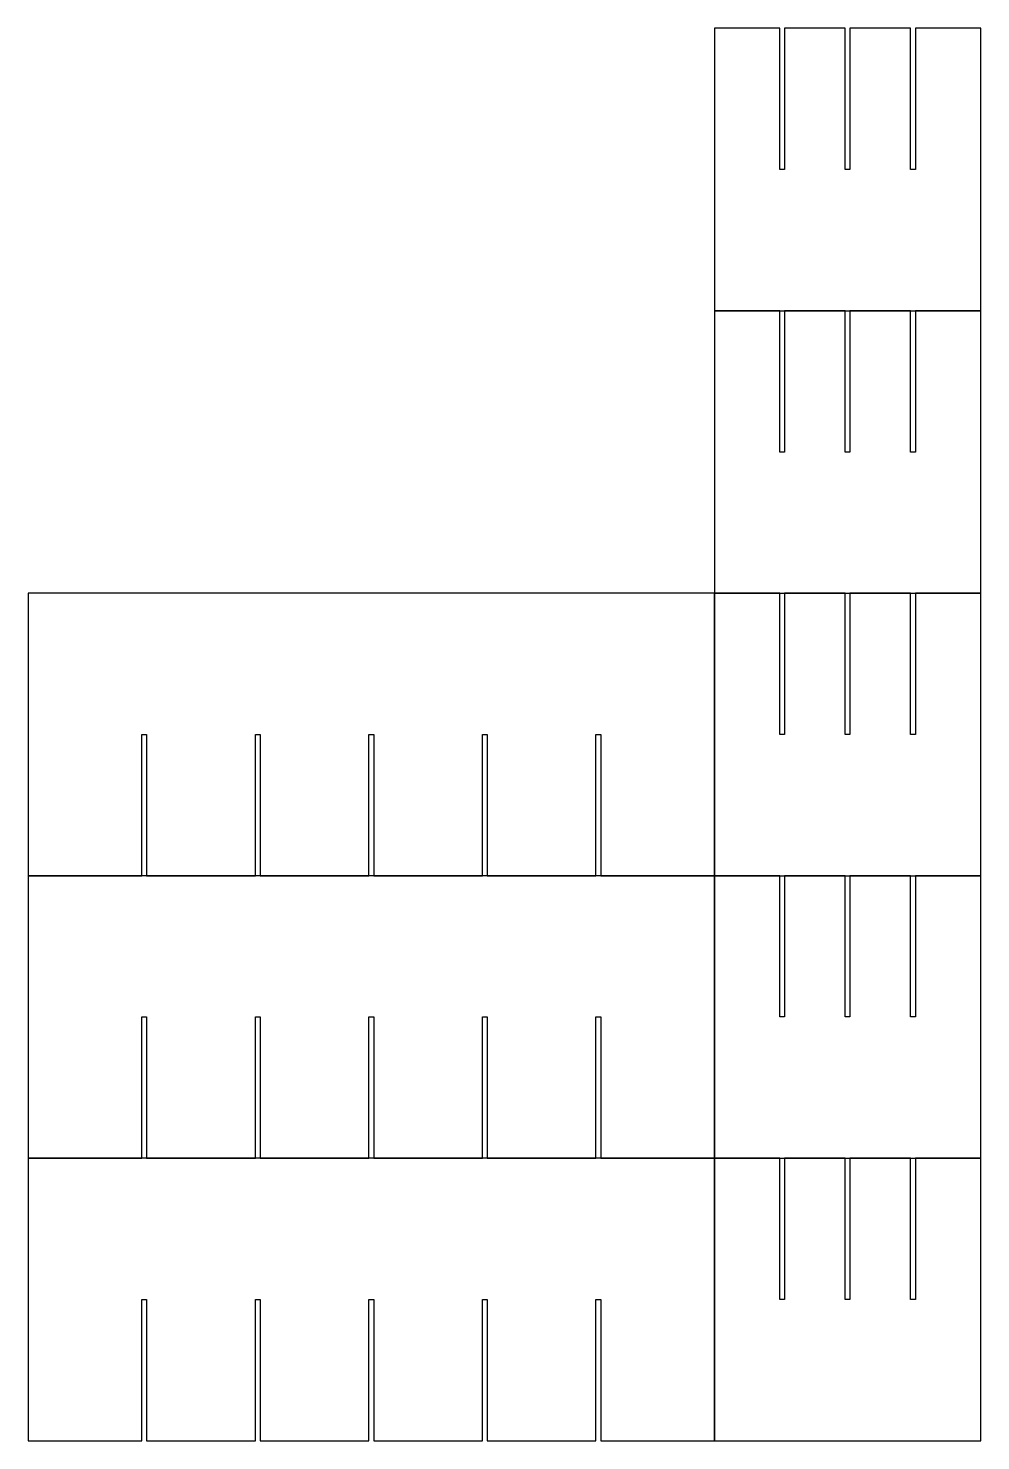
# Model space of a CAD drawing. Header units: metres. Extents: x 0 to 1180, y 350 to 2100.
import ezdxf

# ---------------------------------------------------------------- set-up
doc = ezdxf.new("R2010")
doc.units = ezdxf.units.M

msp = doc.modelspace()

# ---------------------------------------------------------------- linework, layer by layer
for p, q in [((931.001, 2100), (850.001, 2100)), ((850.001, 2100), (850.001, 1750)), ((931.001, 1925), (931.001, 2100)), ((1012, 2100), (937.001, 2100)), ((937.001, 2100), (937.001, 1925)), ((1012, 1925), (1012, 2100)), ((1093, 2100), (1018, 2100)), ((1018, 2100), (1018, 1925)), ((1093, 1925), (1093, 2100)), ((1180, 2100), (1099, 2100)), ((1099, 2100), (1099, 1925)), ((1180, 1750), (1180, 2100)), ((937.001, 1925), (931.001, 1925)), ((1018, 1925), (1012, 1925)), ((1099, 1925), (1093, 1925)), ((850.001, 1750), (1180, 1750)), ((931.001, 1750), (850.001, 1750)), ((850.001, 1750), (850.001, 1400)), ((931.001, 1575), (931.001, 1750)), ((1012, 1750), (937.001, 1750)), ((937.001, 1750), (937.001, 1575)), ((1012, 1575), (1012, 1750)), ((1093, 1750), (1018, 1750)), ((1018, 1750), (1018, 1575)), ((1093, 1575), (1093, 1750)), ((1180, 1750), (1099, 1750)), ((1099, 1750), (1099, 1575)), ((1180, 1400), (1180, 1750)), ((937.001, 1575), (931.001, 1575)), ((1018, 1575), (1012, 1575)), ((1099, 1575), (1093, 1575)), ((850, 1400), (0, 1400)), ((0, 1400), (0, 1050)), ((850, 1050), (850, 1400)), ((850.001, 1400), (1180, 1400)), ((931.001, 1400), (850.001, 1400)), ((850.001, 1400), (850.001, 1050)), ((931.001, 1225), (931.001, 1400)), ((1012, 1400), (937.001, 1400)), ((937.001, 1400), (937.001, 1225)), ((1012, 1225), (1012, 1400)), ((1093, 1400), (1018, 1400)), ((1018, 1400), (1018, 1225)), ((1093, 1225), (1093, 1400)), ((1180, 1400), (1099, 1400)), ((1099, 1400), (1099, 1225)), ((1180, 1050), (1180, 1400)), ((140.667, 1225), (146.667, 1225)), ((140.667, 1050), (140.667, 1225)), ((146.667, 1225), (146.667, 1050)), ((281.333, 1050), (281.333, 1225)), ((281.333, 1225), (287.333, 1225)), ((287.333, 1225), (287.333, 1050)), ((422, 1050), (422, 1225)), ((422, 1225), (428, 1225)), ((428, 1225), (428, 1050)), ((562.667, 1050), (562.667, 1225)), ((562.667, 1225), (568.667, 1225)), ((568.667, 1225), (568.667, 1050)), ((703.333, 1050), (703.333, 1225)), ((703.333, 1225), (709.333, 1225)), ((709.333, 1225), (709.333, 1050)), ((937.001, 1225), (931.001, 1225)), ((1018, 1225), (1012, 1225)), ((1099, 1225), (1093, 1225)), ((0, 1050), (140.667, 1050)), ((850, 1050), (0, 1050)), ((0, 1050), (0, 700.002)), ((146.667, 1050), (281.333, 1050)), ((287.333, 1050), (422, 1050)), ((428, 1050), (562.667, 1050)), ((568.667, 1050), (703.333, 1050)), ((709.333, 1050), (850, 1050)), ((850, 700.002), (850, 1050)), ((850.001, 1050), (1180, 1050)), ((931.001, 1050), (850.001, 1050)), ((850.001, 1050), (850.001, 700.002)), ((931.001, 875.002), (931.001, 1050)), ((1012, 1050), (937.001, 1050)), ((937.001, 1050), (937.001, 875.002)), ((1012, 875.002), (1012, 1050)), ((1093, 1050), (1018, 1050)), ((1018, 1050), (1018, 875.002)), ((1093, 875.002), (1093, 1050)), ((1180, 1050), (1099, 1050)), ((1099, 1050), (1099, 875.002)), ((1180, 700.002), (1180, 1050)), ((140.667, 875.002), (146.667, 875.002)), ((140.667, 700.002), (140.667, 875.002)), ((146.667, 875.002), (146.667, 700.002)), ((281.333, 700.002), (281.333, 875.002)), ((281.333, 875.002), (287.333, 875.002)), ((287.333, 875.002), (287.333, 700.002)), ((422, 700.002), (422, 875.002)), ((422, 875.002), (428, 875.002)), ((428, 875.002), (428, 700.002)), ((562.667, 700.002), (562.667, 875.002)), ((562.667, 875.002), (568.667, 875.002)), ((568.667, 875.002), (568.667, 700.002)), ((703.333, 700.002), (703.333, 875.002)), ((703.333, 875.002), (709.333, 875.002)), ((709.333, 875.002), (709.333, 700.002)), ((937.001, 875.002), (931.001, 875.002)), ((1018, 875.002), (1012, 875.002)), ((1099, 875.002), (1093, 875.002)), ((0, 700.002), (140.667, 700.002)), ((850, 700.001), (0, 700.001)), ((0, 700.001), (0, 350.001)), ((146.667, 700.002), (281.333, 700.002)), ((287.333, 700.002), (422, 700.002)), ((428, 700.002), (562.667, 700.002)), ((568.667, 700.002), (703.333, 700.002)), ((709.333, 700.002), (850, 700.002)), ((850, 350.001), (850, 700.001)), ((850.001, 700.002), (1180, 700.002)), ((931.001, 700.001), (850.001, 700.001)), ((850.001, 700.001), (850.001, 350.001)), ((931.001, 525.001), (931.001, 700.001)), ((1012, 700.001), (937.001, 700.001)), ((937.001, 700.001), (937.001, 525.001)), ((1012, 525.001), (1012, 700.001)), ((1093, 700.001), (1018, 700.001)), ((1018, 700.001), (1018, 525.001)), ((1093, 525.001), (1093, 700.001)), ((1180, 700.001), (1099, 700.001)), ((1099, 700.001), (1099, 525.001)), ((1180, 350.001), (1180, 700.001)), ((140.667, 525.001), (146.667, 525.001)), ((140.667, 350.001), (140.667, 525.001)), ((146.667, 525.001), (146.667, 350.001)), ((281.333, 350.001), (281.333, 525.001)), ((281.333, 525.001), (287.333, 525.001)), ((287.333, 525.001), (287.333, 350.001)), ((422, 350.001), (422, 525.001)), ((422, 525.001), (428, 525.001)), ((428, 525.001), (428, 350.001)), ((562.667, 350.001), (562.667, 525.001)), ((562.667, 525.001), (568.667, 525.001)), ((568.667, 525.001), (568.667, 350.001)), ((703.333, 350.001), (703.333, 525.001)), ((703.333, 525.001), (709.333, 525.001)), ((709.333, 525.001), (709.333, 350.001)), ((937.001, 525.001), (931.001, 525.001)), ((1018, 525.001), (1012, 525.001)), ((1099, 525.001), (1093, 525.001)), ((0, 350.001), (140.667, 350.001)), ((146.667, 350.001), (281.333, 350.001)), ((287.333, 350.001), (422, 350.001)), ((428, 350.001), (562.667, 350.001)), ((568.667, 350.001), (703.333, 350.001)), ((709.333, 350.001), (850, 350.001)), ((850.001, 350.001), (1180, 350.001))]:
    msp.add_line(p, q)

doc.saveas('drawing.dxf')
